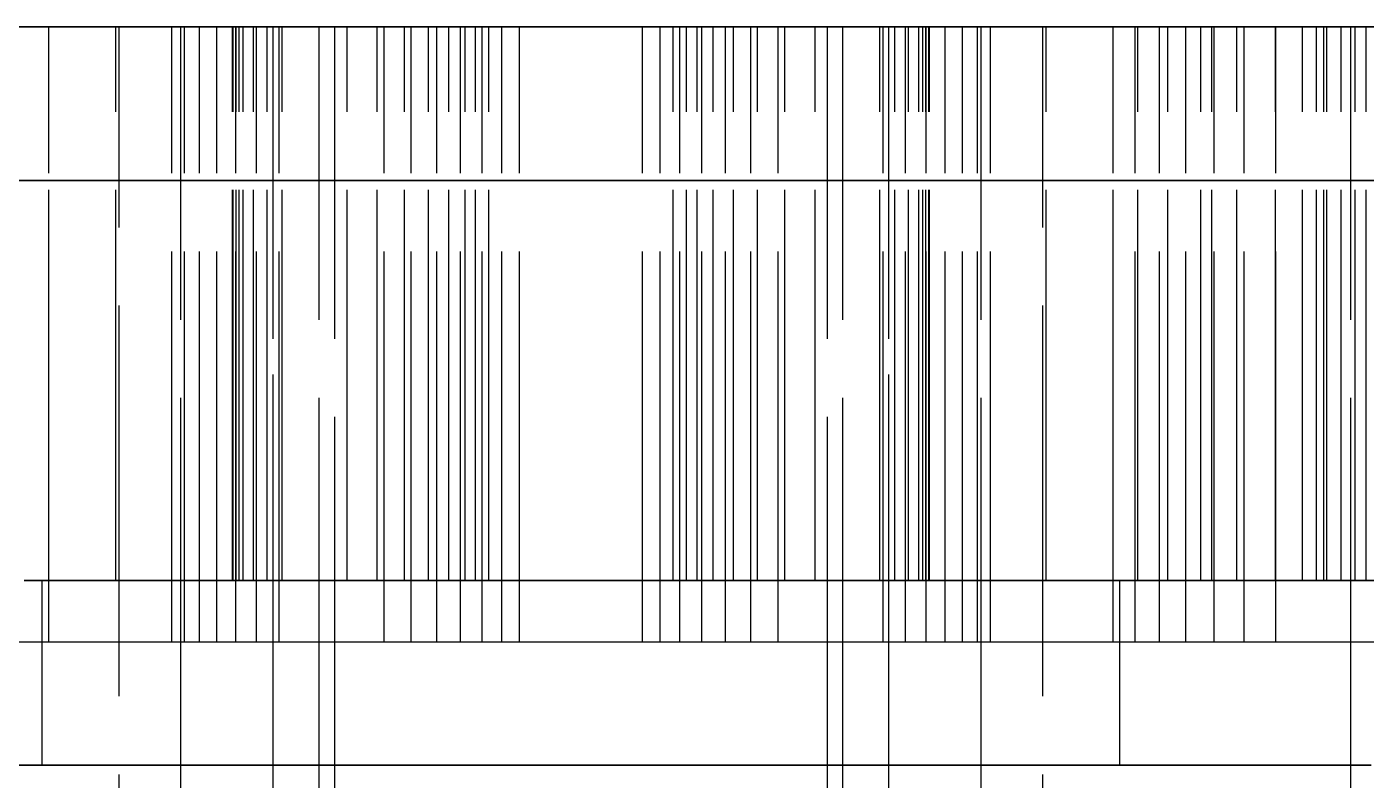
# Model space of a CAD drawing. Header units: millimetres. Extents: x -29 to 134, y -50 to 53.
# Drawn here: x 56.2 to 60.55, y 1.551 to 4 of the extents above; entities that cross this region are included whole.
import ezdxf

# ---------------------------------------------------------------- set-up
doc = ezdxf.new("R2010")
doc.units = ezdxf.units.MM
doc.linetypes.add('DASHED', pattern=[1.524, 1.27, -0.254])
doc.layers.add('HIDDEN', color=8, linetype='DASHED')
doc.layers.add('VISIBLE', color=7, linetype='CONTINUOUS')

msp = doc.modelspace()

# ---------------------------------------------------------------- linework, layer by layer
at = {"layer": 'HIDDEN'}
for points in [[(60.85714, 4), (60.47619, 4), (60.09524, 4), (59.71429, 4), (59.33333, 4), (58.95238, 4), (58.57143, 4), (58.19048, 4), (57.80952, 4), (57.42857, 4), (57.04762, 4), (56.66667, 4), (56.28571, 4), (55.90476, 4), (55.52381, 4), (55.14286, 4), (54.7619, 4), (54.38095, 4), (54, 4)], [(60.575, 4), (60.44, 4), (60.305, 4), (60.17, 4), (60.035, 4), (59.9, 4), (59.765, 4), (59.63, 4), (59.495, 4), (59.36, 4), (59.225, 4), (59.09, 4), (58.955, 4), (58.82, 4), (58.685, 4), (58.55, 4), (58.415, 4), (58.28, 4), (58.145, 4), (58.01, 4), (57.875, 4), (57.74, 4), (57.605, 4), (57.47, 4), (57.335, 4), (57.2, 4), (57.065, 4), (56.93, 4), (56.795, 4), (56.66, 4), (56.525, 4), (56.39, 4), (56.255, 4), (56.12, 4)], [(56.13492, 4), (56.21429, 4), (56.29365, 4), (56.37302, 4), (56.45238, 4), (56.53175, 4), (56.61111, 4), (56.69048, 4), (56.76984, 4), (56.84921, 4), (56.92857, 4), (57.00794, 4), (57.0873, 4), (57.16667, 4), (57.24603, 4), (57.3254, 4), (57.40476, 4), (57.48413, 4), (57.56349, 4), (57.64286, 4), (57.72222, 4), (57.80159, 4), (57.88095, 4), (57.96032, 4), (58.03968, 4), (58.11905, 4), (58.19841, 4), (58.27778, 4), (58.35714, 4), (58.43651, 4), (58.51587, 4), (58.59524, 4), (58.6746, 4), (58.75397, 4), (58.83333, 4), (58.9127, 4), (58.99206, 4), (59.07143, 4), (59.15079, 4), (59.23016, 4), (59.30952, 4), (59.38889, 4), (59.46825, 4), (59.54762, 4), (59.62698, 4), (59.70635, 4), (59.78571, 4), (59.86508, 4), (59.94444, 4), (60.02381, 4), (60.10317, 4), (60.18254, 4), (60.2619, 4), (60.34127, 4), (60.42063, 4), (60.5, 4)], [(60.5, 4), (60.42063, 4), (60.34127, 4), (60.2619, 4), (60.18254, 4), (60.10317, 4), (60.02381, 4), (59.94444, 4), (59.86508, 4), (59.78571, 4), (59.70635, 4), (59.62698, 4), (59.54762, 4), (59.46825, 4), (59.38889, 4), (59.30952, 4), (59.23016, 4), (59.15079, 4), (59.07143, 4), (58.99206, 4), (58.9127, 4), (58.83333, 4), (58.75397, 4), (58.6746, 4), (58.59524, 4), (58.51587, 4), (58.43651, 4), (58.35714, 4), (58.27778, 4), (58.19841, 4), (58.11905, 4), (58.03968, 4), (57.96032, 4), (57.88095, 4), (57.80159, 4), (57.72222, 4), (57.64286, 4), (57.56349, 4), (57.48413, 4), (57.40476, 4), (57.3254, 4), (57.24603, 4), (57.16667, 4), (57.0873, 4), (57.00794, 4), (56.92857, 4), (56.84921, 4), (56.76984, 4), (56.69048, 4), (56.61111, 4), (56.53175, 4), (56.45238, 4), (56.37302, 4), (56.29365, 4), (56.21429, 4), (56.13492, 4)], [(56.14286, 4), (56.2254, 4), (56.30794, 4), (56.39048, 4), (56.47302, 4), (56.55556, 4), (56.6381, 4), (56.72063, 4), (56.80317, 4), (56.88571, 4), (56.96825, 4), (57.05079, 4), (57.13333, 4), (57.21587, 4), (57.29841, 4), (57.38095, 4), (57.46349, 4), (57.54603, 4), (57.62857, 4), (57.71111, 4), (57.79365, 4), (57.87619, 4), (57.95873, 4), (58.04127, 4), (58.12381, 4), (58.20635, 4), (58.28889, 4), (58.37143, 4), (58.45397, 4), (58.53651, 4), (58.61905, 4), (58.70159, 4), (58.78413, 4), (58.86667, 4), (58.94921, 4), (59.03175, 4), (59.11429, 4), (59.19683, 4), (59.27937, 4), (59.3619, 4), (59.44444, 4), (59.52698, 4), (59.60952, 4), (59.69206, 4), (59.7746, 4), (59.85714, 4), (59.93968, 4), (60.02222, 4), (60.10476, 4), (60.1873, 4), (60.26984, 4), (60.35238, 4), (60.43492, 4), (60.51746, 4), (60.6, 4)], [(60.6, 4), (60.51746, 4), (60.43492, 4), (60.35238, 4), (60.26984, 4), (60.1873, 4), (60.10476, 4), (60.02222, 4), (59.93968, 4), (59.85714, 4), (59.7746, 4), (59.69206, 4), (59.60952, 4), (59.52698, 4), (59.44444, 4), (59.3619, 4), (59.27937, 4), (59.19683, 4), (59.11429, 4), (59.03175, 4), (58.94921, 4), (58.86667, 4), (58.78413, 4), (58.70159, 4), (58.61905, 4), (58.53651, 4), (58.45397, 4), (58.37143, 4), (58.28889, 4), (58.20635, 4), (58.12381, 4), (58.04127, 4), (57.95873, 4), (57.87619, 4), (57.79365, 4), (57.71111, 4), (57.62857, 4), (57.54603, 4), (57.46349, 4), (57.38095, 4), (57.29841, 4), (57.21587, 4), (57.13333, 4), (57.05079, 4), (56.96825, 4), (56.88571, 4), (56.80317, 4), (56.72063, 4), (56.6381, 4), (56.55556, 4), (56.47302, 4), (56.39048, 4), (56.30794, 4), (56.2254, 4), (56.14286, 4)], [(56.27185, 4), (56.19122, 4)], [(56.19122, 4), (56.27185, 4)], [(56.27191, 4), (56.19995, 4)], [(56.48935, 4), (56.27185, 4)], [(56.27185, 4), (56.48935, 4)], [(56.27185, 2.2), (56.27185, 4)], [(56.27185, 2.2), (56.27185, 4)], [(56.67053, 4), (56.27191, 4)], [(56.27191, 2), (56.27191, 4)], [(57.02941, 4), (56.48935, 4)], [(56.48935, 4), (57.02941, 4)], [(56.48935, 2.2), (56.48935, 4)], [(56.48935, 2.2), (56.48935, 4)], [(56.5, 4), (56.54762, 4), (56.59524, 4), (56.64286, 4), (56.69048, 4), (56.7381, 4), (56.78571, 4), (56.83333, 4), (56.88095, 4), (56.92857, 4), (56.97619, 4), (57.02381, 4), (57.07143, 4), (57.11905, 4), (57.16667, 4), (57.21429, 4), (57.2619, 4), (57.30952, 4), (57.35714, 4), (57.40476, 4), (57.45238, 4), (57.5, 4), (57.54762, 4), (57.59524, 4), (57.64286, 4), (57.69048, 4), (57.7381, 4), (57.78571, 4), (57.83333, 4), (57.88095, 4), (57.92857, 4), (57.97619, 4), (58.02381, 4), (58.07143, 4), (58.11905, 4), (58.16667, 4), (58.21429, 4), (58.2619, 4), (58.30952, 4), (58.35714, 4), (58.40476, 4), (58.45238, 4), (58.5, 4), (58.54762, 4), (58.59524, 4), (58.64286, 4), (58.69048, 4), (58.7381, 4), (58.78571, 4), (58.83333, 4), (58.88095, 4), (58.92857, 4), (58.97619, 4), (59.02381, 4), (59.07143, 4), (59.11905, 4), (59.16667, 4), (59.21429, 4), (59.2619, 4), (59.30952, 4), (59.35714, 4), (59.40476, 4), (59.45238, 4), (59.5, 4)], [(59.5, 4), (59.45238, 4), (59.40476, 4), (59.35714, 4), (59.30952, 4), (59.2619, 4), (59.21429, 4), (59.16667, 4), (59.11905, 4), (59.07143, 4), (59.02381, 4), (58.97619, 4), (58.92857, 4), (58.88095, 4), (58.83333, 4), (58.78571, 4), (58.7381, 4), (58.69048, 4), (58.64286, 4), (58.59524, 4), (58.54762, 4), (58.5, 4), (58.45238, 4), (58.40476, 4), (58.35714, 4), (58.30952, 4), (58.2619, 4), (58.21429, 4), (58.16667, 4), (58.11905, 4), (58.07143, 4), (58.02381, 4), (57.97619, 4), (57.92857, 4), (57.88095, 4), (57.83333, 4), (57.78571, 4), (57.7381, 4), (57.69048, 4), (57.64286, 4), (57.59524, 4), (57.54762, 4), (57.5, 4), (57.45238, 4), (57.40476, 4), (57.35714, 4), (57.30952, 4), (57.2619, 4), (57.21429, 4), (57.16667, 4), (57.11905, 4), (57.07143, 4), (57.02381, 4), (56.97619, 4), (56.92857, 4), (56.88095, 4), (56.83333, 4), (56.78571, 4), (56.7381, 4), (56.69048, 4), (56.64286, 4), (56.59524, 4), (56.54762, 4), (56.5, 4)], [(56.5, 0.3), (56.5, 4)], [(56.71243, 4), (56.67053, 4)], [(56.67053, 2), (56.67053, 4)], [(56.7, 4), (56.74127, 4), (56.78254, 4), (56.82381, 4), (56.86508, 4), (56.90635, 4), (56.94762, 4), (56.98889, 4), (57.03016, 4), (57.07143, 4), (57.1127, 4), (57.15397, 4), (57.19524, 4), (57.23651, 4), (57.27778, 4), (57.31905, 4), (57.36032, 4), (57.40159, 4), (57.44286, 4), (57.48413, 4), (57.5254, 4), (57.56667, 4), (57.60794, 4), (57.64921, 4), (57.69048, 4), (57.73175, 4), (57.77302, 4), (57.81429, 4), (57.85556, 4), (57.89683, 4), (57.9381, 4), (57.97937, 4), (58.02063, 4), (58.0619, 4), (58.10317, 4), (58.14444, 4), (58.18571, 4), (58.22698, 4), (58.26825, 4), (58.30952, 4), (58.35079, 4), (58.39206, 4), (58.43333, 4), (58.4746, 4), (58.51587, 4), (58.55714, 4), (58.59841, 4), (58.63968, 4), (58.68095, 4), (58.72222, 4), (58.76349, 4), (58.80476, 4), (58.84603, 4), (58.8873, 4), (58.92857, 4), (58.96984, 4), (59.01111, 4), (59.05238, 4), (59.09365, 4), (59.13492, 4), (59.17619, 4), (59.21746, 4), (59.25873, 4), (59.3, 4)], [(59.3, 4), (59.25873, 4), (59.21746, 4), (59.17619, 4), (59.13492, 4), (59.09365, 4), (59.05238, 4), (59.01111, 4), (58.96984, 4), (58.92857, 4), (58.8873, 4), (58.84603, 4), (58.80476, 4), (58.76349, 4), (58.72222, 4), (58.68095, 4), (58.63968, 4), (58.59841, 4), (58.55714, 4), (58.51587, 4), (58.4746, 4), (58.43333, 4), (58.39206, 4), (58.35079, 4), (58.30952, 4), (58.26825, 4), (58.22698, 4), (58.18571, 4), (58.14444, 4), (58.10317, 4), (58.0619, 4), (58.02063, 4), (57.97937, 4), (57.9381, 4), (57.89683, 4), (57.85556, 4), (57.81429, 4), (57.77302, 4), (57.73175, 4), (57.69048, 4), (57.64921, 4), (57.60794, 4), (57.56667, 4), (57.5254, 4), (57.48413, 4), (57.44286, 4), (57.40159, 4), (57.36032, 4), (57.31905, 4), (57.27778, 4), (57.23651, 4), (57.19524, 4), (57.15397, 4), (57.1127, 4), (57.07143, 4), (57.03016, 4), (56.98889, 4), (56.94762, 4), (56.90635, 4), (56.86508, 4), (56.82381, 4), (56.78254, 4), (56.74127, 4), (56.7, 4)], [(56.7, 0), (56.7, 4)], [(56.76137, 4), (56.71243, 4)], [(56.71243, 2), (56.71243, 4)], [(56.81686, 4), (56.76137, 4)], [(56.76137, 2), (56.76137, 4)], [(56.87851, 4), (56.81686, 4)], [(56.81686, 2), (56.81686, 4)], [(56.86851, 4), (56.87005, 4)], [(56.88, 4), (56.86851, 4)], [(56.86851, 4), (56.88, 4)], [(56.87005, 4), (56.86851, 4)], [(56.86851, 2.2), (56.86851, 4)], [(56.86851, 2.2), (56.86851, 4)], [(56.87005, 4), (56.88968, 4)], [(56.88968, 4), (56.87005, 4)], [(56.87005, 2.2), (56.87005, 4)], [(56.87005, 2.2), (56.87005, 4)], [(56.94603, 4), (56.87851, 4)], [(56.87851, 2), (56.87851, 4)], [(56.90301, 4), (56.88, 4)], [(56.88, 4), (56.90301, 4)], [(56.88, 2.2), (56.88, 4)], [(56.88, 2.2), (56.88, 4)], [(56.88968, 4), (57.02941, 4)], [(57.02941, 4), (56.88968, 4)], [(56.88968, 2.2), (56.88968, 4)], [(56.88968, 2.2), (56.88968, 4)], [(56.93677, 4), (56.90301, 4)], [(56.90301, 4), (56.93677, 4)], [(56.90301, 2.2), (56.90301, 4)], [(56.90301, 2.2), (56.90301, 4)], [(56.98084, 4), (56.93677, 4)], [(56.93677, 4), (56.98084, 4)], [(56.93677, 2.2), (56.93677, 4)], [(56.93677, 2.2), (56.93677, 4)], [(57.01919, 4), (56.94603, 4)], [(56.94603, 2), (56.94603, 4)], [(57.23997, 4), (56.98084, 4)], [(56.98084, 4), (57.23997, 4)], [(56.98084, 2.2), (56.98084, 4)], [(56.98084, 2.2), (56.98084, 4)], [(57, 4), (57.03175, 4), (57.06349, 4), (57.09524, 4), (57.12698, 4), (57.15873, 4), (57.19048, 4), (57.22222, 4), (57.25397, 4), (57.28571, 4), (57.31746, 4), (57.34921, 4), (57.38095, 4), (57.4127, 4), (57.44444, 4), (57.47619, 4), (57.50794, 4), (57.53968, 4), (57.57143, 4), (57.60317, 4), (57.63492, 4), (57.66667, 4), (57.69841, 4), (57.73016, 4), (57.7619, 4), (57.79365, 4), (57.8254, 4), (57.85714, 4), (57.88889, 4), (57.92063, 4), (57.95238, 4), (57.98413, 4), (58.01587, 4), (58.04762, 4), (58.07937, 4), (58.11111, 4), (58.14286, 4), (58.1746, 4), (58.20635, 4), (58.2381, 4), (58.26984, 4), (58.30159, 4), (58.33333, 4), (58.36508, 4), (58.39683, 4), (58.42857, 4), (58.46032, 4), (58.49206, 4), (58.52381, 4), (58.55556, 4), (58.5873, 4), (58.61905, 4), (58.65079, 4), (58.68254, 4), (58.71429, 4), (58.74603, 4), (58.77778, 4), (58.80952, 4), (58.84127, 4), (58.87302, 4), (58.90476, 4), (58.93651, 4), (58.96825, 4), (59, 4)], [(59, 4), (58.96825, 4), (58.93651, 4), (58.90476, 4), (58.87302, 4), (58.84127, 4), (58.80952, 4), (58.77778, 4), (58.74603, 4), (58.71429, 4), (58.68254, 4), (58.65079, 4), (58.61905, 4), (58.5873, 4), (58.55556, 4), (58.52381, 4), (58.49206, 4), (58.46032, 4), (58.42857, 4), (58.39683, 4), (58.36508, 4), (58.33333, 4), (58.30159, 4), (58.26984, 4), (58.2381, 4), (58.20635, 4), (58.1746, 4), (58.14286, 4), (58.11111, 4), (58.07937, 4), (58.04762, 4), (58.01587, 4), (57.98413, 4), (57.95238, 4), (57.92063, 4), (57.88889, 4), (57.85714, 4), (57.8254, 4), (57.79365, 4), (57.7619, 4), (57.73016, 4), (57.69841, 4), (57.66667, 4), (57.63492, 4), (57.60317, 4), (57.57143, 4), (57.53968, 4), (57.50794, 4), (57.47619, 4), (57.44444, 4), (57.4127, 4), (57.38095, 4), (57.34921, 4), (57.31746, 4), (57.28571, 4), (57.25397, 4), (57.22222, 4), (57.19048, 4), (57.15873, 4), (57.12698, 4), (57.09524, 4), (57.06349, 4), (57.03175, 4), (57, 4)], [(57, 1.6), (57, 4)], [(57, 4), (57.03175, 4), (57.06349, 4), (57.09524, 4), (57.12698, 4), (57.15873, 4), (57.19048, 4), (57.22222, 4), (57.25397, 4), (57.28571, 4), (57.31746, 4), (57.34921, 4), (57.38095, 4), (57.4127, 4), (57.44444, 4), (57.47619, 4), (57.50794, 4), (57.53968, 4), (57.57143, 4), (57.60317, 4), (57.63492, 4), (57.66667, 4), (57.69841, 4), (57.73016, 4), (57.7619, 4), (57.79365, 4), (57.8254, 4), (57.85714, 4), (57.88889, 4), (57.92063, 4), (57.95238, 4), (57.98413, 4), (58.01587, 4), (58.04762, 4), (58.07937, 4), (58.11111, 4), (58.14286, 4), (58.1746, 4), (58.20635, 4), (58.2381, 4), (58.26984, 4), (58.30159, 4), (58.33333, 4), (58.36508, 4), (58.39683, 4), (58.42857, 4), (58.46032, 4), (58.49206, 4), (58.52381, 4), (58.55556, 4), (58.5873, 4), (58.61905, 4), (58.65079, 4), (58.68254, 4), (58.71429, 4), (58.74603, 4), (58.77778, 4), (58.80952, 4), (58.84127, 4), (58.87302, 4), (58.90476, 4), (58.93651, 4), (58.96825, 4), (59, 4)], [(59, 4), (58.96825, 4), (58.93651, 4), (58.90476, 4), (58.87302, 4), (58.84127, 4), (58.80952, 4), (58.77778, 4), (58.74603, 4), (58.71429, 4), (58.68254, 4), (58.65079, 4), (58.61905, 4), (58.5873, 4), (58.55556, 4), (58.52381, 4), (58.49206, 4), (58.46032, 4), (58.42857, 4), (58.39683, 4), (58.36508, 4), (58.33333, 4), (58.30159, 4), (58.26984, 4), (58.2381, 4), (58.20635, 4), (58.1746, 4), (58.14286, 4), (58.11111, 4), (58.07937, 4), (58.04762, 4), (58.01587, 4), (57.98413, 4), (57.95238, 4), (57.92063, 4), (57.88889, 4), (57.85714, 4), (57.8254, 4), (57.79365, 4), (57.7619, 4), (57.73016, 4), (57.69841, 4), (57.66667, 4), (57.63492, 4), (57.60317, 4), (57.57143, 4), (57.53968, 4), (57.50794, 4), (57.47619, 4), (57.44444, 4), (57.4127, 4), (57.38095, 4), (57.34921, 4), (57.31746, 4), (57.28571, 4), (57.25397, 4), (57.22222, 4), (57.19048, 4), (57.15873, 4), (57.12698, 4), (57.09524, 4), (57.06349, 4), (57.03175, 4), (57, 4)], [(57, -3.11), (57, 4)], [(57.36016, 4), (57.01919, 4)], [(57.01919, 2), (57.01919, 4)], [(57.02941, 2.2), (57.02941, 4)], [(57.02941, 2.2), (57.02941, 4)], [(57.15, 4), (57.17698, 4), (57.20397, 4), (57.23095, 4), (57.25794, 4), (57.28492, 4), (57.3119, 4), (57.33889, 4), (57.36587, 4), (57.39286, 4), (57.41984, 4), (57.44683, 4), (57.47381, 4), (57.50079, 4), (57.52778, 4), (57.55476, 4), (57.58175, 4), (57.60873, 4), (57.63571, 4), (57.6627, 4), (57.68968, 4), (57.71667, 4), (57.74365, 4), (57.77063, 4), (57.79762, 4), (57.8246, 4), (57.85159, 4), (57.87857, 4), (57.90556, 4), (57.93254, 4), (57.95952, 4), (57.98651, 4), (58.01349, 4), (58.04048, 4), (58.06746, 4), (58.09444, 4), (58.12143, 4), (58.14841, 4), (58.1754, 4), (58.20238, 4), (58.22937, 4), (58.25635, 4), (58.28333, 4), (58.31032, 4), (58.3373, 4), (58.36429, 4), (58.39127, 4), (58.41825, 4), (58.44524, 4), (58.47222, 4), (58.49921, 4), (58.52619, 4), (58.55317, 4), (58.58016, 4), (58.60714, 4), (58.63413, 4), (58.66111, 4), (58.6881, 4), (58.71508, 4), (58.74206, 4), (58.76905, 4), (58.79603, 4), (58.82302, 4), (58.85, 4)], [(58.85, 4), (58.82302, 4), (58.79603, 4), (58.76905, 4), (58.74206, 4), (58.71508, 4), (58.6881, 4), (58.66111, 4), (58.63413, 4), (58.60714, 4), (58.58016, 4), (58.55317, 4), (58.52619, 4), (58.49921, 4), (58.47222, 4), (58.44524, 4), (58.41825, 4), (58.39127, 4), (58.36429, 4), (58.3373, 4), (58.31032, 4), (58.28333, 4), (58.25635, 4), (58.22937, 4), (58.20238, 4), (58.1754, 4), (58.14841, 4), (58.12143, 4), (58.09444, 4), (58.06746, 4), (58.04048, 4), (58.01349, 4), (57.98651, 4), (57.95952, 4), (57.93254, 4), (57.90556, 4), (57.87857, 4), (57.85159, 4), (57.8246, 4), (57.79762, 4), (57.77063, 4), (57.74365, 4), (57.71667, 4), (57.68968, 4), (57.6627, 4), (57.63571, 4), (57.60873, 4), (57.58175, 4), (57.55476, 4), (57.52778, 4), (57.50079, 4), (57.47381, 4), (57.44683, 4), (57.41984, 4), (57.39286, 4), (57.36587, 4), (57.33889, 4), (57.3119, 4), (57.28492, 4), (57.25794, 4), (57.23095, 4), (57.20397, 4), (57.17698, 4), (57.15, 4)], [(57.15, 0), (57.15, 4)], [(57.2, 4), (57.2254, 4), (57.25079, 4), (57.27619, 4), (57.30159, 4), (57.32698, 4), (57.35238, 4), (57.37778, 4), (57.40317, 4), (57.42857, 4), (57.45397, 4), (57.47937, 4), (57.50476, 4), (57.53016, 4), (57.55556, 4), (57.58095, 4), (57.60635, 4), (57.63175, 4), (57.65714, 4), (57.68254, 4), (57.70794, 4), (57.73333, 4), (57.75873, 4), (57.78413, 4), (57.80952, 4), (57.83492, 4), (57.86032, 4), (57.88571, 4), (57.91111, 4), (57.93651, 4), (57.9619, 4), (57.9873, 4), (58.0127, 4), (58.0381, 4), (58.06349, 4), (58.08889, 4), (58.11429, 4), (58.13968, 4), (58.16508, 4), (58.19048, 4), (58.21587, 4), (58.24127, 4), (58.26667, 4), (58.29206, 4), (58.31746, 4), (58.34286, 4), (58.36825, 4), (58.39365, 4), (58.41905, 4), (58.44444, 4), (58.46984, 4), (58.49524, 4), (58.52063, 4), (58.54603, 4), (58.57143, 4), (58.59683, 4), (58.62222, 4), (58.64762, 4), (58.67302, 4), (58.69841, 4), (58.72381, 4), (58.74921, 4), (58.7746, 4), (58.8, 4)], [(58.8, 4), (58.7746, 4), (58.74921, 4), (58.72381, 4), (58.69841, 4), (58.67302, 4), (58.64762, 4), (58.62222, 4), (58.59683, 4), (58.57143, 4), (58.54603, 4), (58.52063, 4), (58.49524, 4), (58.46984, 4), (58.44444, 4), (58.41905, 4), (58.39365, 4), (58.36825, 4), (58.34286, 4), (58.31746, 4), (58.29206, 4), (58.26667, 4), (58.24127, 4), (58.21587, 4), (58.19048, 4), (58.16508, 4), (58.13968, 4), (58.11429, 4), (58.08889, 4), (58.06349, 4), (58.0381, 4), (58.0127, 4), (57.9873, 4), (57.9619, 4), (57.93651, 4), (57.91111, 4), (57.88571, 4), (57.86032, 4), (57.83492, 4), (57.80952, 4), (57.78413, 4), (57.75873, 4), (57.73333, 4), (57.70794, 4), (57.68254, 4), (57.65714, 4), (57.63175, 4), (57.60635, 4), (57.58095, 4), (57.55556, 4), (57.53016, 4), (57.50476, 4), (57.47937, 4), (57.45397, 4), (57.42857, 4), (57.40317, 4), (57.37778, 4), (57.35238, 4), (57.32698, 4), (57.30159, 4), (57.27619, 4), (57.25079, 4), (57.2254, 4), (57.2, 4)], [(57.2, -3.11), (57.2, 4)], [(57.33824, 4), (57.23997, 4)], [(57.23997, 4), (57.33824, 4)], [(57.23997, 2.2), (57.23997, 4)], [(57.23997, 2.2), (57.23997, 4)], [(57.42658, 4), (57.33824, 4)], [(57.33824, 4), (57.42658, 4)], [(57.33824, 2.2), (57.33824, 4)], [(57.33824, 2.2), (57.33824, 4)], [(57.44849, 4), (57.36016, 4)], [(57.36016, 2), (57.36016, 4)], [(57.50433, 4), (57.42658, 4)], [(57.42658, 4), (57.50433, 4)], [(57.42658, 2.2), (57.42658, 4)], [(57.42658, 2.2), (57.42658, 4)], [(57.5312, 4), (57.44849, 4)], [(57.44849, 2), (57.44849, 4)], [(57.5705, 4), (57.50433, 4)], [(57.50433, 4), (57.5705, 4)], [(57.50433, 2.2), (57.50433, 4)], [(57.50433, 2.2), (57.50433, 4)], [(57.60805, 4), (57.5312, 4)], [(57.5312, 2), (57.5312, 4)], [(57.62328, 4), (57.5705, 4)], [(57.5705, 4), (57.62328, 4)], [(57.5705, 2.2), (57.5705, 4)], [(57.5705, 2.2), (57.5705, 4)], [(57.67876, 4), (57.60805, 4)], [(57.60805, 2), (57.60805, 4)], [(57.65713, 4), (57.62328, 4)], [(57.62328, 4), (57.65713, 4)], [(57.62328, 2.2), (57.62328, 4)], [(57.62328, 2.2), (57.62328, 4)], [(57.70029, 4), (57.65713, 4)], [(57.65713, 4), (57.70029, 4)], [(57.65713, 2.2), (57.65713, 4)], [(57.65713, 2.2), (57.65713, 4)], [(57.74293, 4), (57.67876, 4)], [(57.67876, 2), (57.67876, 4)], [(58.29971, 4), (57.70029, 4)], [(57.70029, 4), (58.29971, 4)], [(57.70029, 2.2), (57.70029, 4)], [(57.70029, 2.2), (57.70029, 4)], [(57.80004, 4), (57.74293, 4)], [(57.74293, 2), (57.74293, 4)], [(58.19996, 4), (57.80004, 4)], [(57.80004, 2), (57.80004, 4)], [(58.25707, 4), (58.19996, 4)], [(58.19996, 2), (58.19996, 4)], [(58.32124, 4), (58.25707, 4)], [(58.25707, 2), (58.25707, 4)], [(58.34287, 4), (58.29971, 4)], [(58.29971, 4), (58.34287, 4)], [(58.29971, 2.2), (58.29971, 4)], [(58.29971, 2.2), (58.29971, 4)], [(58.39195, 4), (58.32124, 4)], [(58.32124, 2), (58.32124, 4)], [(58.37672, 4), (58.34287, 4)], [(58.34287, 4), (58.37672, 4)], [(58.34287, 2.2), (58.34287, 4)], [(58.34287, 2.2), (58.34287, 4)], [(58.4295, 4), (58.37672, 4)], [(58.37672, 4), (58.4295, 4)], [(58.37672, 2.2), (58.37672, 4)], [(58.37672, 2.2), (58.37672, 4)], [(58.4688, 4), (58.39195, 4)], [(58.39195, 2), (58.39195, 4)], [(58.49567, 4), (58.4295, 4)], [(58.4295, 4), (58.49567, 4)], [(58.4295, 2.2), (58.4295, 4)], [(58.4295, 2.2), (58.4295, 4)], [(58.55151, 4), (58.4688, 4)], [(58.4688, 2), (58.4688, 4)], [(58.57342, 4), (58.49567, 4)], [(58.49567, 4), (58.57342, 4)], [(58.49567, 2.2), (58.49567, 4)], [(58.49567, 2.2), (58.49567, 4)], [(58.63984, 4), (58.55151, 4)], [(58.55151, 2), (58.55151, 4)], [(58.66176, 4), (58.57342, 4)], [(58.57342, 4), (58.66176, 4)], [(58.57342, 2.2), (58.57342, 4)], [(58.57342, 2.2), (58.57342, 4)], [(58.98081, 4), (58.63984, 4)], [(58.63984, 2), (58.63984, 4)], [(58.76003, 4), (58.66176, 4)], [(58.66176, 4), (58.76003, 4)], [(58.66176, 2.2), (58.66176, 4)], [(58.66176, 2.2), (58.66176, 4)], [(59.01916, 4), (58.76003, 4)], [(58.76003, 4), (59.01916, 4)], [(58.76003, 2.2), (58.76003, 4)], [(58.76003, 2.2), (58.76003, 4)], [(58.8, -3.11), (58.8, 4)], [(58.85, 0), (58.85, 4)], [(58.97059, 4), (59.11032, 4)], [(59.51065, 4), (58.97059, 4)], [(58.97059, 4), (59.51065, 4)], [(59.11032, 4), (58.97059, 4)], [(58.97059, 2.2), (58.97059, 4)], [(58.97059, 2.2), (58.97059, 4)], [(59.05397, 4), (58.98081, 4)], [(58.98081, 2), (58.98081, 4)], [(59, 1.6), (59, 4)], [(59, -3.11), (59, 4)], [(59.06323, 4), (59.01916, 4)], [(59.01916, 4), (59.06323, 4)], [(59.01916, 2.2), (59.01916, 4)], [(59.01916, 2.2), (59.01916, 4)], [(59.12149, 4), (59.05397, 4)], [(59.05397, 2), (59.05397, 4)], [(59.09699, 4), (59.06323, 4)], [(59.06323, 4), (59.09699, 4)], [(59.06323, 2.2), (59.06323, 4)], [(59.06323, 2.2), (59.06323, 4)], [(59.12, 4), (59.09699, 4)], [(59.09699, 4), (59.12, 4)], [(59.09699, 2.2), (59.09699, 4)], [(59.09699, 2.2), (59.09699, 4)], [(59.11032, 4), (59.12995, 4)], [(59.12995, 4), (59.11032, 4)], [(59.11032, 2.2), (59.11032, 4)], [(59.11032, 2.2), (59.11032, 4)], [(59.13149, 4), (59.12, 4)], [(59.12, 4), (59.13149, 4)], [(59.12, 2.2), (59.12, 4)], [(59.12, 2.2), (59.12, 4)], [(59.18314, 4), (59.12149, 4)], [(59.12149, 2), (59.12149, 4)], [(59.12995, 4), (59.13149, 4)], [(59.13149, 4), (59.12995, 4)], [(59.12995, 2.2), (59.12995, 4)], [(59.12995, 2.2), (59.12995, 4)], [(59.13149, 2.2), (59.13149, 4)], [(59.13149, 2.2), (59.13149, 4)], [(59.23863, 4), (59.18314, 4)], [(59.18314, 2), (59.18314, 4)], [(59.28757, 4), (59.23863, 4)], [(59.23863, 2), (59.23863, 4)], [(59.32947, 4), (59.28757, 4)], [(59.28757, 2), (59.28757, 4)], [(59.3, 0), (59.3, 4)], [(59.72809, 4), (59.32947, 4)], [(59.32947, 2), (59.32947, 4)], [(59.5, 0.3), (59.5, 4)], [(59.72815, 4), (59.51065, 4)], [(59.51065, 4), (59.72815, 4)], [(59.51065, 2.2), (59.51065, 4)], [(59.51065, 2.2), (59.51065, 4)], [(59.80005, 4), (59.72809, 4)], [(59.72809, 2), (59.72809, 4)], [(59.80878, 4), (59.72815, 4)], [(59.72815, 4), (59.80878, 4)], [(59.72815, 2.2), (59.72815, 4)], [(59.72815, 2.2), (59.72815, 4)], [(59.87903, 4), (59.80005, 4)], [(59.80005, 2), (59.80005, 4)], [(59.90543, 4), (59.80878, 4)], [(59.80878, 4), (59.90543, 4)], [(59.80878, 2.2), (59.80878, 4)], [(59.80878, 2.2), (59.80878, 4)], [(59.96449, 4), (59.87903, 4)], [(59.87903, 2), (59.87903, 4)], [(60.01316, 4), (59.90543, 4)], [(59.90543, 4), (60.01316, 4)], [(59.90543, 2.2), (59.90543, 4)], [(59.90543, 2.2), (59.90543, 4)], [(60.05605, 4), (59.96449, 4)], [(59.96449, 2), (59.96449, 4)], [(60.13026, 4), (60.01316, 4)], [(60.01316, 4), (60.13026, 4)], [(60.01316, 2.2), (60.01316, 4)], [(60.01316, 2.2), (60.01316, 4)], [(60.04865, 4), (60.3436, 4)], [(60.42239, 4), (60.04865, 4)], [(60.04865, 4), (60.42239, 4)], [(60.3436, 4), (60.04865, 4)], [(60.04865, 2.2), (60.04865, 4)], [(60.04865, 2.2), (60.04865, 4)], [(60.15341, 4), (60.05605, 4)], [(60.05605, 2), (60.05605, 4)], [(60.25568, 4), (60.13026, 4)], [(60.13026, 4), (60.25568, 4)], [(60.13026, 2.2), (60.13026, 4)], [(60.13026, 2.2), (60.13026, 4)], [(60.25633, 4), (60.15341, 4)], [(60.15341, 2), (60.15341, 4)], [(60.38868, 4), (60.25568, 4)], [(60.25568, 4), (60.38868, 4)], [(60.25568, 2.2), (60.25568, 4)], [(60.25568, 2.2), (60.25568, 4)], [(60.59509, 4), (60.25633, 4)], [(60.25633, 2), (60.25633, 4)], [(60.3436, 4), (60.41283, 4)], [(60.41283, 4), (60.3436, 4)], [(60.3436, 2.2), (60.3436, 4)], [(60.3436, 2.2), (60.3436, 4)], [(60.59649, 4), (60.38868, 4)], [(60.38868, 4), (60.59649, 4)], [(60.38868, 2.2), (60.38868, 4)], [(60.38868, 2.2), (60.38868, 4)], [(60.41283, 4), (60.46838, 4)], [(60.46838, 4), (60.41283, 4)], [(60.41283, 2.2), (60.41283, 4)], [(60.41283, 2.2), (60.41283, 4)], [(60.77115, 4), (60.42239, 4)], [(60.42239, 4), (60.77115, 4)], [(60.42239, 2.2), (60.42239, 4)], [(60.42239, 2.2), (60.42239, 4)], [(60.46838, 4), (60.51383, 4)], [(60.51383, 4), (60.46838, 4)], [(60.46838, 2.2), (60.46838, 4)], [(60.46838, 2.2), (60.46838, 4)], [(60.5, 0), (60.5, 4)], [(60.51383, 4), (60.55013, 4)], [(60.55013, 4), (60.51383, 4)], [(60.51383, 2.2), (60.51383, 4)], [(60.51383, 2.2), (60.51383, 4)], [(60.55013, 4), (60.57764, 4)], [(60.57764, 4), (60.55013, 4)], [(60.55013, 2.2), (60.55013, 4)], [(60.55013, 2.2), (60.55013, 4)], [(56.07143, 3.5), (56.21429, 3.5), (56.35714, 3.5), (56.5, 3.5), (56.64286, 3.5), (56.78571, 3.5), (56.92857, 3.5), (57.07143, 3.5), (57.21429, 3.5), (57.35714, 3.5), (57.5, 3.5), (57.64286, 3.5), (57.78571, 3.5), (57.92857, 3.5), (58.07143, 3.5), (58.21429, 3.5), (58.35714, 3.5), (58.5, 3.5), (58.64286, 3.5), (58.78571, 3.5), (58.92857, 3.5), (59.07143, 3.5), (59.21429, 3.5), (59.35714, 3.5), (59.5, 3.5), (59.64286, 3.5), (59.78571, 3.5), (59.92857, 3.5), (60.07143, 3.5), (60.21429, 3.5), (60.35714, 3.5), (60.5, 3.5), (60.64286, 3.5)], [(56.12, 3.5), (56.255, 3.5), (56.39, 3.5), (56.525, 3.5), (56.66, 3.5), (56.795, 3.5), (56.93, 3.5), (57.065, 3.5), (57.2, 3.5), (57.335, 3.5), (57.47, 3.5), (57.605, 3.5), (57.74, 3.5), (57.875, 3.5), (58.01, 3.5), (58.145, 3.5), (58.28, 3.5), (58.415, 3.5), (58.55, 3.5), (58.685, 3.5), (58.82, 3.5), (58.955, 3.5), (59.09, 3.5), (59.225, 3.5), (59.36, 3.5), (59.495, 3.5), (59.63, 3.5), (59.765, 3.5), (59.9, 3.5), (60.035, 3.5), (60.17, 3.5), (60.305, 3.5), (60.44, 3.5), (60.575, 3.5)], [(60.575, 3.5), (60.44, 3.5), (60.305, 3.5), (60.17, 3.5), (60.035, 3.5), (59.9, 3.5), (59.765, 3.5), (59.63, 3.5), (59.495, 3.5), (59.36, 3.5), (59.225, 3.5), (59.09, 3.5), (58.955, 3.5), (58.82, 3.5), (58.685, 3.5), (58.55, 3.5), (58.415, 3.5), (58.28, 3.5), (58.145, 3.5), (58.01, 3.5), (57.875, 3.5), (57.74, 3.5), (57.605, 3.5), (57.47, 3.5), (57.335, 3.5), (57.2, 3.5), (57.065, 3.5), (56.93, 3.5), (56.795, 3.5), (56.66, 3.5), (56.525, 3.5), (56.39, 3.5), (56.255, 3.5), (56.12, 3.5)], [(56.27185, 2.2), (56.19122, 2.2)], [(56.19122, 2.2), (56.27185, 2.2)], [(56.25, 2.2), (56.30556, 2.2), (56.36111, 2.2), (56.41667, 2.2), (56.47222, 2.2), (56.52778, 2.2), (56.58333, 2.2), (56.63889, 2.2), (56.69444, 2.2), (56.75, 2.2), (56.80556, 2.2), (56.86111, 2.2), (56.91667, 2.2), (56.97222, 2.2), (57.02778, 2.2), (57.08333, 2.2), (57.13889, 2.2), (57.19444, 2.2), (57.25, 2.2), (57.30556, 2.2), (57.36111, 2.2), (57.41667, 2.2), (57.47222, 2.2), (57.52778, 2.2), (57.58333, 2.2), (57.63889, 2.2), (57.69444, 2.2), (57.75, 2.2), (57.80556, 2.2), (57.86111, 2.2), (57.91667, 2.2), (57.97222, 2.2), (58.02778, 2.2), (58.08333, 2.2), (58.13889, 2.2), (58.19444, 2.2), (58.25, 2.2), (58.30556, 2.2), (58.36111, 2.2), (58.41667, 2.2), (58.47222, 2.2), (58.52778, 2.2), (58.58333, 2.2), (58.63889, 2.2), (58.69444, 2.2), (58.75, 2.2), (58.80556, 2.2), (58.86111, 2.2), (58.91667, 2.2), (58.97222, 2.2), (59.02778, 2.2), (59.08333, 2.2), (59.13889, 2.2), (59.19444, 2.2), (59.25, 2.2), (59.30556, 2.2), (59.36111, 2.2), (59.41667, 2.2), (59.47222, 2.2), (59.52778, 2.2), (59.58333, 2.2), (59.63889, 2.2), (59.69444, 2.2), (59.75, 2.2)], [(59.75, 2.2), (59.69444, 2.2), (59.63889, 2.2), (59.58333, 2.2), (59.52778, 2.2), (59.47222, 2.2), (59.41667, 2.2), (59.36111, 2.2), (59.30556, 2.2), (59.25, 2.2), (59.19444, 2.2), (59.13889, 2.2), (59.08333, 2.2), (59.02778, 2.2), (58.97222, 2.2), (58.91667, 2.2), (58.86111, 2.2), (58.80556, 2.2), (58.75, 2.2), (58.69444, 2.2), (58.63889, 2.2), (58.58333, 2.2), (58.52778, 2.2), (58.47222, 2.2), (58.41667, 2.2), (58.36111, 2.2), (58.30556, 2.2), (58.25, 2.2), (58.19444, 2.2), (58.13889, 2.2), (58.08333, 2.2), (58.02778, 2.2), (57.97222, 2.2), (57.91667, 2.2), (57.86111, 2.2), (57.80556, 2.2), (57.75, 2.2), (57.69444, 2.2), (57.63889, 2.2), (57.58333, 2.2), (57.52778, 2.2), (57.47222, 2.2), (57.41667, 2.2), (57.36111, 2.2), (57.30556, 2.2), (57.25, 2.2), (57.19444, 2.2), (57.13889, 2.2), (57.08333, 2.2), (57.02778, 2.2), (56.97222, 2.2), (56.91667, 2.2), (56.86111, 2.2), (56.80556, 2.2), (56.75, 2.2), (56.69444, 2.2), (56.63889, 2.2), (56.58333, 2.2), (56.52778, 2.2), (56.47222, 2.2), (56.41667, 2.2), (56.36111, 2.2), (56.30556, 2.2), (56.25, 2.2)], [(56.25, 1.6), (56.25, 2.2)], [(56.48935, 2.2), (56.27185, 2.2)], [(56.27185, 2.2), (56.48935, 2.2)], [(57.02941, 2.2), (56.48935, 2.2)], [(56.48935, 2.2), (57.02941, 2.2)], [(56.86851, 2.2), (56.87005, 2.2)], [(56.88, 2.2), (56.86851, 2.2)], [(56.87005, 2.2), (56.86851, 2.2)], [(56.86851, 2.2), (56.88, 2.2)], [(56.87005, 2.2), (56.88968, 2.2)], [(56.88968, 2.2), (56.87005, 2.2)], [(56.90301, 2.2), (56.88, 2.2)], [(56.88, 2.2), (56.90301, 2.2)], [(56.88968, 2.2), (57.02941, 2.2)], [(57.02941, 2.2), (56.88968, 2.2)], [(56.93677, 2.2), (56.90301, 2.2)], [(56.90301, 2.2), (56.93677, 2.2)], [(56.98084, 2.2), (56.93677, 2.2)], [(56.93677, 2.2), (56.98084, 2.2)], [(57.23997, 2.2), (56.98084, 2.2)], [(56.98084, 2.2), (57.23997, 2.2)], [(57.33824, 2.2), (57.23997, 2.2)], [(57.23997, 2.2), (57.33824, 2.2)], [(57.42658, 2.2), (57.33824, 2.2)], [(57.33824, 2.2), (57.42658, 2.2)], [(57.50433, 2.2), (57.42658, 2.2)], [(57.42658, 2.2), (57.50433, 2.2)], [(57.5705, 2.2), (57.50433, 2.2)], [(57.50433, 2.2), (57.5705, 2.2)], [(57.62328, 2.2), (57.5705, 2.2)], [(57.5705, 2.2), (57.62328, 2.2)], [(57.65713, 2.2), (57.62328, 2.2)], [(57.62328, 2.2), (57.65713, 2.2)], [(57.70029, 2.2), (57.65713, 2.2)], [(57.65713, 2.2), (57.70029, 2.2)], [(58.29971, 2.2), (57.70029, 2.2)], [(57.70029, 2.2), (58.29971, 2.2)], [(58.34287, 2.2), (58.29971, 2.2)], [(58.29971, 2.2), (58.34287, 2.2)], [(58.37672, 2.2), (58.34287, 2.2)], [(58.34287, 2.2), (58.37672, 2.2)], [(58.4295, 2.2), (58.37672, 2.2)], [(58.37672, 2.2), (58.4295, 2.2)], [(58.49567, 2.2), (58.4295, 2.2)], [(58.4295, 2.2), (58.49567, 2.2)], [(58.57342, 2.2), (58.49567, 2.2)], [(58.49567, 2.2), (58.57342, 2.2)], [(58.66176, 2.2), (58.57342, 2.2)], [(58.57342, 2.2), (58.66176, 2.2)], [(58.76003, 2.2), (58.66176, 2.2)], [(58.66176, 2.2), (58.76003, 2.2)], [(59.01916, 2.2), (58.76003, 2.2)], [(58.76003, 2.2), (59.01916, 2.2)], [(58.97059, 2.2), (59.11032, 2.2)], [(59.51065, 2.2), (58.97059, 2.2)], [(59.11032, 2.2), (58.97059, 2.2)], [(58.97059, 2.2), (59.51065, 2.2)], [(59.06323, 2.2), (59.01916, 2.2)], [(59.01916, 2.2), (59.06323, 2.2)], [(59.09699, 2.2), (59.06323, 2.2)], [(59.06323, 2.2), (59.09699, 2.2)], [(59.12, 2.2), (59.09699, 2.2)], [(59.09699, 2.2), (59.12, 2.2)], [(59.11032, 2.2), (59.12995, 2.2)], [(59.12995, 2.2), (59.11032, 2.2)], [(59.13149, 2.2), (59.12, 2.2)], [(59.12, 2.2), (59.13149, 2.2)], [(59.12995, 2.2), (59.13149, 2.2)], [(59.13149, 2.2), (59.12995, 2.2)], [(59.72815, 2.2), (59.51065, 2.2)], [(59.51065, 2.2), (59.72815, 2.2)], [(59.80878, 2.2), (59.72815, 2.2)], [(59.72815, 2.2), (59.80878, 2.2)], [(59.75, 1.6), (59.75, 2.2)], [(59.90543, 2.2), (59.80878, 2.2)], [(59.80878, 2.2), (59.90543, 2.2)], [(60.01316, 2.2), (59.90543, 2.2)], [(59.90543, 2.2), (60.01316, 2.2)], [(60.13026, 2.2), (60.01316, 2.2)], [(60.01316, 2.2), (60.13026, 2.2)], [(60.04865, 2.2), (60.3436, 2.2)], [(60.42239, 2.2), (60.04865, 2.2)], [(60.3436, 2.2), (60.04865, 2.2)], [(60.04865, 2.2), (60.42239, 2.2)], [(60.25568, 2.2), (60.13026, 2.2)], [(60.13026, 2.2), (60.25568, 2.2)], [(60.38868, 2.2), (60.25568, 2.2)], [(60.25568, 2.2), (60.38868, 2.2)], [(60.3436, 2.2), (60.41283, 2.2)], [(60.41283, 2.2), (60.3436, 2.2)], [(60.59649, 2.2), (60.38868, 2.2)], [(60.38868, 2.2), (60.59649, 2.2)], [(60.41283, 2.2), (60.46838, 2.2)], [(60.46838, 2.2), (60.41283, 2.2)], [(60.77115, 2.2), (60.42239, 2.2)], [(60.42239, 2.2), (60.77115, 2.2)], [(60.46838, 2.2), (60.51383, 2.2)], [(60.51383, 2.2), (60.46838, 2.2)], [(60.51383, 2.2), (60.55013, 2.2)], [(60.55013, 2.2), (60.51383, 2.2)], [(60.55013, 2.2), (60.57764, 2.2)], [(60.57764, 2.2), (60.55013, 2.2)], [(60.85714, 2), (60.47619, 2), (60.09524, 2), (59.71429, 2), (59.33333, 2), (58.95238, 2), (58.57143, 2), (58.19048, 2), (57.80952, 2), (57.42857, 2), (57.04762, 2), (56.66667, 2), (56.28571, 2), (55.90476, 2), (55.52381, 2), (55.14286, 2), (54.7619, 2), (54.38095, 2), (54, 2)], [(56.27191, 2), (56.19995, 2)], [(56.67053, 2), (56.27191, 2)], [(56.71243, 2), (56.67053, 2)], [(56.76137, 2), (56.71243, 2)], [(56.81686, 2), (56.76137, 2)], [(56.87851, 2), (56.81686, 2)], [(56.94603, 2), (56.87851, 2)], [(57.01919, 2), (56.94603, 2)], [(57.36016, 2), (57.01919, 2)], [(57.44849, 2), (57.36016, 2)], [(57.5312, 2), (57.44849, 2)], [(57.60805, 2), (57.5312, 2)], [(57.67876, 2), (57.60805, 2)], [(57.74293, 2), (57.67876, 2)], [(57.80004, 2), (57.74293, 2)], [(58.19996, 2), (57.80004, 2)], [(58.25707, 2), (58.19996, 2)], [(58.32124, 2), (58.25707, 2)], [(58.39195, 2), (58.32124, 2)], [(58.4688, 2), (58.39195, 2)], [(58.55151, 2), (58.4688, 2)], [(58.63984, 2), (58.55151, 2)], [(58.98081, 2), (58.63984, 2)], [(59.05397, 2), (58.98081, 2)], [(59.12149, 2), (59.05397, 2)], [(59.18314, 2), (59.12149, 2)], [(59.23863, 2), (59.18314, 2)], [(59.28757, 2), (59.23863, 2)], [(59.32947, 2), (59.28757, 2)], [(59.72809, 2), (59.32947, 2)], [(59.80005, 2), (59.72809, 2)], [(59.87903, 2), (59.80005, 2)], [(59.96449, 2), (59.87903, 2)], [(60.05605, 2), (59.96449, 2)], [(60.15341, 2), (60.05605, 2)], [(60.25633, 2), (60.15341, 2)], [(60.59509, 2), (60.25633, 2)], [(56.1119, 1.6), (56.20873, 1.6), (56.30556, 1.6), (56.40238, 1.6), (56.49921, 1.6), (56.59603, 1.6), (56.69286, 1.6), (56.78968, 1.6), (56.88651, 1.6), (56.98333, 1.6), (57.08016, 1.6), (57.17698, 1.6), (57.27381, 1.6), (57.37063, 1.6), (57.46746, 1.6), (57.56429, 1.6), (57.66111, 1.6), (57.75794, 1.6), (57.85476, 1.6), (57.95159, 1.6), (58.04841, 1.6), (58.14524, 1.6), (58.24206, 1.6), (58.33889, 1.6), (58.43571, 1.6), (58.53254, 1.6), (58.62937, 1.6), (58.72619, 1.6), (58.82302, 1.6), (58.91984, 1.6), (59.01667, 1.6), (59.11349, 1.6), (59.21032, 1.6), (59.30714, 1.6), (59.40397, 1.6), (59.50079, 1.6), (59.59762, 1.6), (59.69444, 1.6), (59.79127, 1.6), (59.8881, 1.6), (59.98492, 1.6), (60.08175, 1.6), (60.17857, 1.6), (60.2754, 1.6), (60.37222, 1.6), (60.46905, 1.6), (60.56587, 1.6)], [(60.56587, 1.6), (60.46905, 1.6), (60.37222, 1.6), (60.2754, 1.6), (60.17857, 1.6), (60.08175, 1.6), (59.98492, 1.6), (59.8881, 1.6), (59.79127, 1.6), (59.69444, 1.6), (59.59762, 1.6), (59.50079, 1.6), (59.40397, 1.6), (59.30714, 1.6), (59.21032, 1.6), (59.11349, 1.6), (59.01667, 1.6), (58.91984, 1.6), (58.82302, 1.6), (58.72619, 1.6), (58.62937, 1.6), (58.53254, 1.6), (58.43571, 1.6), (58.33889, 1.6), (58.24206, 1.6), (58.14524, 1.6), (58.04841, 1.6), (57.95159, 1.6), (57.85476, 1.6), (57.75794, 1.6), (57.66111, 1.6), (57.56429, 1.6), (57.46746, 1.6), (57.37063, 1.6), (57.27381, 1.6), (57.17698, 1.6), (57.08016, 1.6), (56.98333, 1.6), (56.88651, 1.6), (56.78968, 1.6), (56.69286, 1.6), (56.59603, 1.6), (56.49921, 1.6), (56.40238, 1.6), (56.30556, 1.6), (56.20873, 1.6), (56.1119, 1.6)], [(56.25, 1.6), (56.30556, 1.6), (56.36111, 1.6), (56.41667, 1.6), (56.47222, 1.6), (56.52778, 1.6), (56.58333, 1.6), (56.63889, 1.6), (56.69444, 1.6), (56.75, 1.6), (56.80556, 1.6), (56.86111, 1.6), (56.91667, 1.6), (56.97222, 1.6), (57.02778, 1.6), (57.08333, 1.6), (57.13889, 1.6), (57.19444, 1.6), (57.25, 1.6), (57.30556, 1.6), (57.36111, 1.6), (57.41667, 1.6), (57.47222, 1.6), (57.52778, 1.6), (57.58333, 1.6), (57.63889, 1.6), (57.69444, 1.6), (57.75, 1.6), (57.80556, 1.6), (57.86111, 1.6), (57.91667, 1.6), (57.97222, 1.6), (58.02778, 1.6), (58.08333, 1.6), (58.13889, 1.6), (58.19444, 1.6), (58.25, 1.6), (58.30556, 1.6), (58.36111, 1.6), (58.41667, 1.6), (58.47222, 1.6), (58.52778, 1.6), (58.58333, 1.6), (58.63889, 1.6), (58.69444, 1.6), (58.75, 1.6), (58.80556, 1.6), (58.86111, 1.6), (58.91667, 1.6), (58.97222, 1.6), (59.02778, 1.6), (59.08333, 1.6), (59.13889, 1.6), (59.19444, 1.6), (59.25, 1.6), (59.30556, 1.6), (59.36111, 1.6), (59.41667, 1.6), (59.47222, 1.6), (59.52778, 1.6), (59.58333, 1.6), (59.63889, 1.6), (59.69444, 1.6), (59.75, 1.6)], [(59.75, 1.6), (59.69444, 1.6), (59.63889, 1.6), (59.58333, 1.6), (59.52778, 1.6), (59.47222, 1.6), (59.41667, 1.6), (59.36111, 1.6), (59.30556, 1.6), (59.25, 1.6), (59.19444, 1.6), (59.13889, 1.6), (59.08333, 1.6), (59.02778, 1.6), (58.97222, 1.6), (58.91667, 1.6), (58.86111, 1.6), (58.80556, 1.6), (58.75, 1.6), (58.69444, 1.6), (58.63889, 1.6), (58.58333, 1.6), (58.52778, 1.6), (58.47222, 1.6), (58.41667, 1.6), (58.36111, 1.6), (58.30556, 1.6), (58.25, 1.6), (58.19444, 1.6), (58.13889, 1.6), (58.08333, 1.6), (58.02778, 1.6), (57.97222, 1.6), (57.91667, 1.6), (57.86111, 1.6), (57.80556, 1.6), (57.75, 1.6), (57.69444, 1.6), (57.63889, 1.6), (57.58333, 1.6), (57.52778, 1.6), (57.47222, 1.6), (57.41667, 1.6), (57.36111, 1.6), (57.30556, 1.6), (57.25, 1.6), (57.19444, 1.6), (57.13889, 1.6), (57.08333, 1.6), (57.02778, 1.6), (56.97222, 1.6), (56.91667, 1.6), (56.86111, 1.6), (56.80556, 1.6), (56.75, 1.6), (56.69444, 1.6), (56.63889, 1.6), (56.58333, 1.6), (56.52778, 1.6), (56.47222, 1.6), (56.41667, 1.6), (56.36111, 1.6), (56.30556, 1.6), (56.25, 1.6)], [(57, 1.6), (57.03175, 1.6), (57.06349, 1.6), (57.09524, 1.6), (57.12698, 1.6), (57.15873, 1.6), (57.19048, 1.6), (57.22222, 1.6), (57.25397, 1.6), (57.28571, 1.6), (57.31746, 1.6), (57.34921, 1.6), (57.38095, 1.6), (57.4127, 1.6), (57.44444, 1.6), (57.47619, 1.6), (57.50794, 1.6), (57.53968, 1.6), (57.57143, 1.6), (57.60317, 1.6), (57.63492, 1.6), (57.66667, 1.6), (57.69841, 1.6), (57.73016, 1.6), (57.7619, 1.6), (57.79365, 1.6), (57.8254, 1.6), (57.85714, 1.6), (57.88889, 1.6), (57.92063, 1.6), (57.95238, 1.6), (57.98413, 1.6), (58.01587, 1.6), (58.04762, 1.6), (58.07937, 1.6), (58.11111, 1.6), (58.14286, 1.6), (58.1746, 1.6), (58.20635, 1.6), (58.2381, 1.6), (58.26984, 1.6), (58.30159, 1.6), (58.33333, 1.6), (58.36508, 1.6), (58.39683, 1.6), (58.42857, 1.6), (58.46032, 1.6), (58.49206, 1.6), (58.52381, 1.6), (58.55556, 1.6), (58.5873, 1.6), (58.61905, 1.6), (58.65079, 1.6), (58.68254, 1.6), (58.71429, 1.6), (58.74603, 1.6), (58.77778, 1.6), (58.80952, 1.6), (58.84127, 1.6), (58.87302, 1.6), (58.90476, 1.6), (58.93651, 1.6), (58.96825, 1.6), (59, 1.6)], [(59, 1.6), (58.96825, 1.6), (58.93651, 1.6), (58.90476, 1.6), (58.87302, 1.6), (58.84127, 1.6), (58.80952, 1.6), (58.77778, 1.6), (58.74603, 1.6), (58.71429, 1.6), (58.68254, 1.6), (58.65079, 1.6), (58.61905, 1.6), (58.5873, 1.6), (58.55556, 1.6), (58.52381, 1.6), (58.49206, 1.6), (58.46032, 1.6), (58.42857, 1.6), (58.39683, 1.6), (58.36508, 1.6), (58.33333, 1.6), (58.30159, 1.6), (58.26984, 1.6), (58.2381, 1.6), (58.20635, 1.6), (58.1746, 1.6), (58.14286, 1.6), (58.11111, 1.6), (58.07937, 1.6), (58.04762, 1.6), (58.01587, 1.6), (57.98413, 1.6), (57.95238, 1.6), (57.92063, 1.6), (57.88889, 1.6), (57.85714, 1.6), (57.8254, 1.6), (57.79365, 1.6), (57.7619, 1.6), (57.73016, 1.6), (57.69841, 1.6), (57.66667, 1.6), (57.63492, 1.6), (57.60317, 1.6), (57.57143, 1.6), (57.53968, 1.6), (57.50794, 1.6), (57.47619, 1.6), (57.44444, 1.6), (57.4127, 1.6), (57.38095, 1.6), (57.34921, 1.6), (57.31746, 1.6), (57.28571, 1.6), (57.25397, 1.6), (57.22222, 1.6), (57.19048, 1.6), (57.15873, 1.6), (57.12698, 1.6), (57.09524, 1.6), (57.06349, 1.6), (57.03175, 1.6), (57, 1.6)], [(57, -0.7), (57, 1.6)], [(57, 1.6), (57.03175, 1.6), (57.06349, 1.6), (57.09524, 1.6), (57.12698, 1.6), (57.15873, 1.6), (57.19048, 1.6), (57.22222, 1.6), (57.25397, 1.6), (57.28571, 1.6), (57.31746, 1.6), (57.34921, 1.6), (57.38095, 1.6), (57.4127, 1.6), (57.44444, 1.6), (57.47619, 1.6), (57.50794, 1.6), (57.53968, 1.6), (57.57143, 1.6), (57.60317, 1.6), (57.63492, 1.6), (57.66667, 1.6), (57.69841, 1.6), (57.73016, 1.6), (57.7619, 1.6), (57.79365, 1.6), (57.8254, 1.6), (57.85714, 1.6), (57.88889, 1.6), (57.92063, 1.6), (57.95238, 1.6), (57.98413, 1.6), (58.01587, 1.6), (58.04762, 1.6), (58.07937, 1.6), (58.11111, 1.6), (58.14286, 1.6), (58.1746, 1.6), (58.20635, 1.6), (58.2381, 1.6), (58.26984, 1.6), (58.30159, 1.6), (58.33333, 1.6), (58.36508, 1.6), (58.39683, 1.6), (58.42857, 1.6), (58.46032, 1.6), (58.49206, 1.6), (58.52381, 1.6), (58.55556, 1.6), (58.5873, 1.6), (58.61905, 1.6), (58.65079, 1.6), (58.68254, 1.6), (58.71429, 1.6), (58.74603, 1.6), (58.77778, 1.6), (58.80952, 1.6), (58.84127, 1.6), (58.87302, 1.6), (58.90476, 1.6), (58.93651, 1.6), (58.96825, 1.6), (59, 1.6)], [(59, 1.6), (58.96825, 1.6), (58.93651, 1.6), (58.90476, 1.6), (58.87302, 1.6), (58.84127, 1.6), (58.80952, 1.6), (58.77778, 1.6), (58.74603, 1.6), (58.71429, 1.6), (58.68254, 1.6), (58.65079, 1.6), (58.61905, 1.6), (58.5873, 1.6), (58.55556, 1.6), (58.52381, 1.6), (58.49206, 1.6), (58.46032, 1.6), (58.42857, 1.6), (58.39683, 1.6), (58.36508, 1.6), (58.33333, 1.6), (58.30159, 1.6), (58.26984, 1.6), (58.2381, 1.6), (58.20635, 1.6), (58.1746, 1.6), (58.14286, 1.6), (58.11111, 1.6), (58.07937, 1.6), (58.04762, 1.6), (58.01587, 1.6), (57.98413, 1.6), (57.95238, 1.6), (57.92063, 1.6), (57.88889, 1.6), (57.85714, 1.6), (57.8254, 1.6), (57.79365, 1.6), (57.7619, 1.6), (57.73016, 1.6), (57.69841, 1.6), (57.66667, 1.6), (57.63492, 1.6), (57.60317, 1.6), (57.57143, 1.6), (57.53968, 1.6), (57.50794, 1.6), (57.47619, 1.6), (57.44444, 1.6), (57.4127, 1.6), (57.38095, 1.6), (57.34921, 1.6), (57.31746, 1.6), (57.28571, 1.6), (57.25397, 1.6), (57.22222, 1.6), (57.19048, 1.6), (57.15873, 1.6), (57.12698, 1.6), (57.09524, 1.6), (57.06349, 1.6), (57.03175, 1.6), (57, 1.6)], [(59, -0.7), (59, 1.6)]]:
    msp.add_lwpolyline(points, dxfattribs=at)
at = {"layer": 'VISIBLE'}
for points in [[(56.12, 4), (56.255, 4), (56.39, 4), (56.525, 4), (56.66, 4), (56.795, 4), (56.93, 4), (57.065, 4), (57.2, 4), (57.335, 4), (57.47, 4), (57.605, 4), (57.74, 4), (57.875, 4), (58.01, 4), (58.145, 4), (58.28, 4), (58.415, 4), (58.55, 4), (58.685, 4), (58.82, 4), (58.955, 4), (59.09, 4), (59.225, 4), (59.36, 4), (59.495, 4), (59.63, 4), (59.765, 4), (59.9, 4), (60.035, 4), (60.17, 4), (60.305, 4), (60.44, 4), (60.575, 4)], [(51.5, 3.5), (67.82528, 3.5)]]:
    msp.add_lwpolyline(points, dxfattribs=at)

doc.saveas('drawing.dxf')
